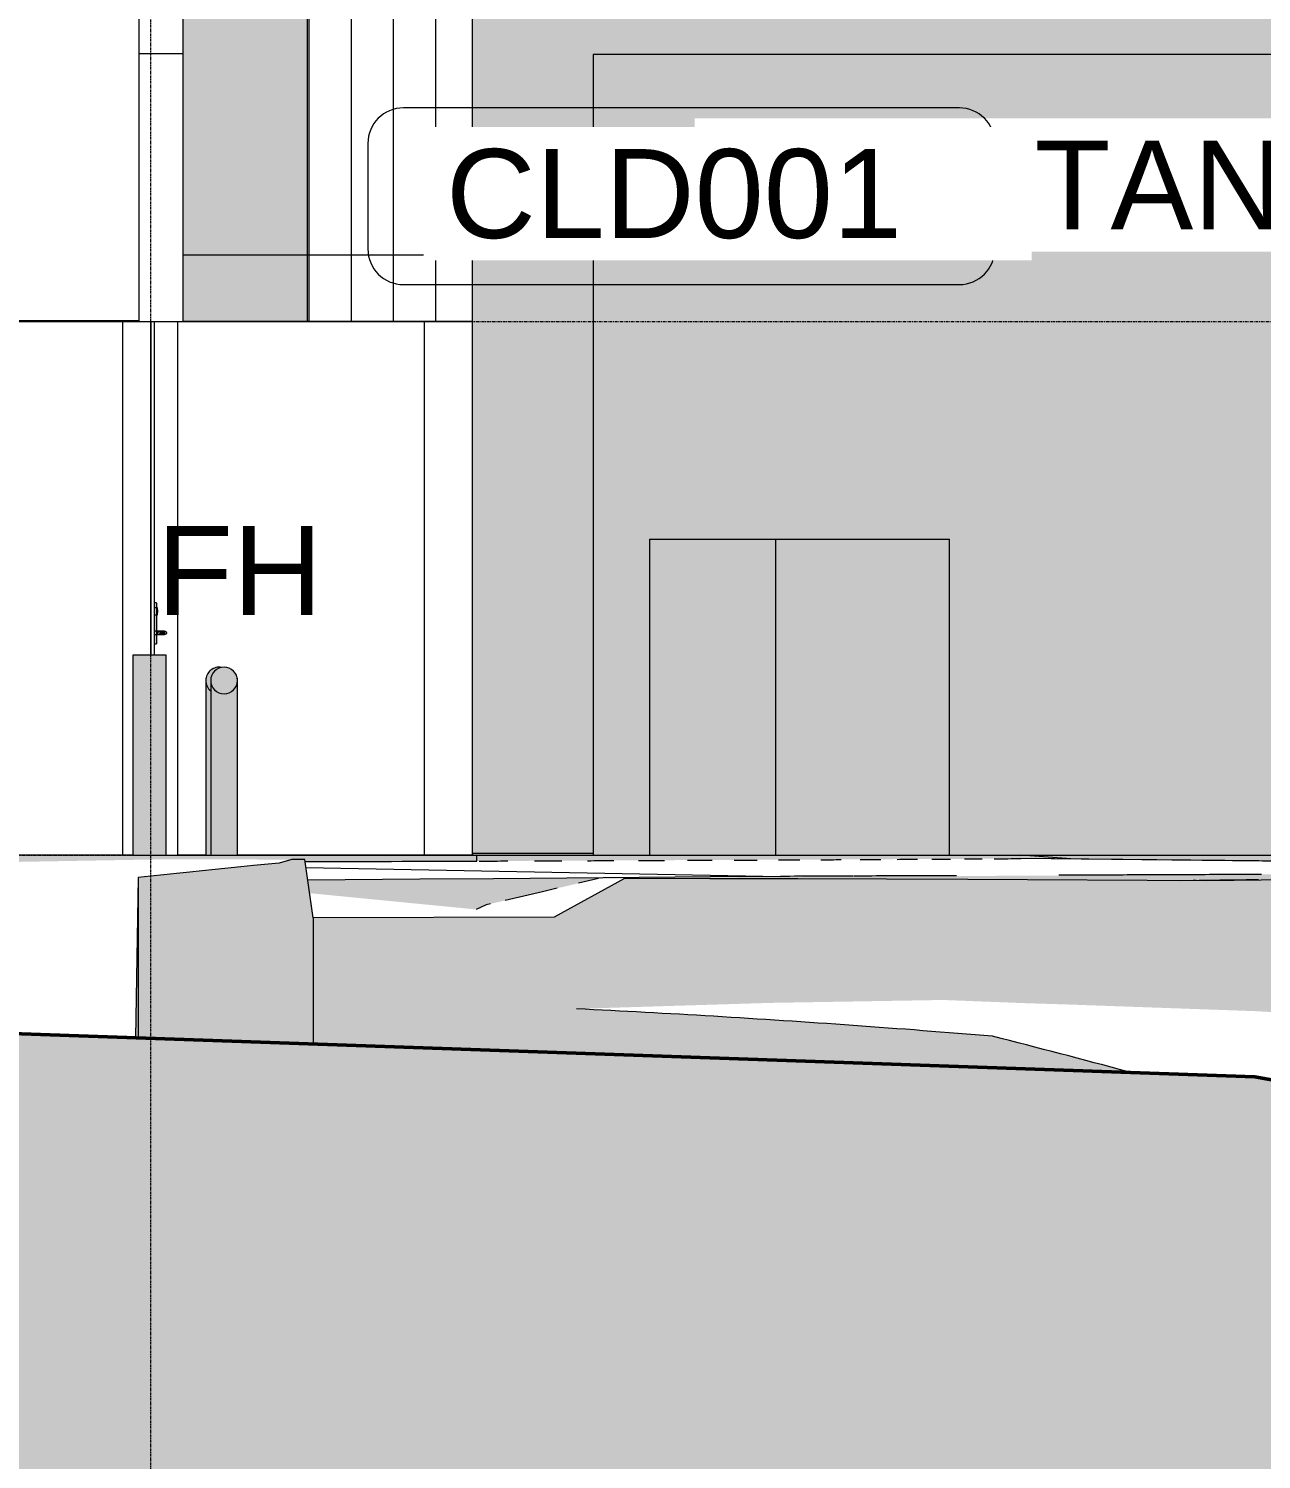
# Model space of a CAD drawing. Header units: millimetres. Extents: x -4612930 to -4329258, y -1064 to 30311.
# Drawn here: x -4538854 to -4533312, y 2483 to 8917 of the extents above; entities that cross this region are included whole.
import ezdxf

# ---------------------------------------------------------------- set-up
doc = ezdxf.new("R2010")
doc.units = ezdxf.units.MM
doc.linetypes.add('AEC_Center', pattern=[24, 12, -4, 4, -4])
doc.linetypes.add('Grid Line', pattern=[21, 12, -3, 3, -3])
for name, color, linetype, lineweight in [('A-ANNO-KEYN', 231, 'Continuous', 5), ('A-DETL', 90, 'Continuous', 18), ('A-DETL-GENF', 92, 'Continuous', 5), ('A-DOOR', 31, 'Continuous', 5), ('A-DOOR-FRAM', 31, 'Continuous', 5), ('A-FLOR', 192, 'Continuous', 5), ('A-FLOR-LEVL', 51, 'Continuous', 5), ('A-GENM', 13, 'Continuous', 5), ('A-GLAZ-CWMG', 51, 'Continuous', 5), ('A-WALL', 113, 'Continuous', 5), ('A-WALL-PATT', 111, 'Continuous', 5), ('C-TOPO', 7, 'Continuous', 5), ('C-TOPO-FNSH', 192, 'Continuous', 20), ('F-FIRE', 13, 'Continuous', 5), ('F-FIRE-IDEN', 13, 'Continuous', 5), ('G-ANNO-TEXT', 231, 'Continuous', 5), ('Q-SPCQ', 91, 'Continuous', 5), ('S-BEAM', 12, 'Continuous', 5), ('S-GRID', 1, 'Continuous', 5)]:
    doc.layers.add(name, color=color, linetype=linetype, lineweight=lineweight)
doc.styles.add('Arial_1', font='arial.ttf', dxfattribs={"height": 400})
pattern_1 = [(90, (-4536559.6, 7600), (-6000, 4e-13), [1200, -1200]), (90, (-4535359.6, 7600), (-6000, 4e-13), [1200, -1200]), (90, (-4534159.6, 7600), (-6000, 4e-13), [1200, -1200]), (90, (-4535359.6, 8800), (-6000, 4e-13), [1200, -1200]), (90, (-4534159.6, 8800), (-6000, 4e-13), [1200, -1200]), (180, (-4535359.6, 8800), (-3e-13, -2400), [1200, -4800]), (180, (-4534159.6, 10000), (-3e-13, -2400), [1200, -4800]), (90, (-4534159.6, 7600), (-6000, 4e-13), [1200, -1200]), (90, (-4532959.6, 7600), (-6000, 4e-13), [1200, -1200]), (90, (-4532359.6, 7600), (-6000, 4e-13), [1200, -1200]), (90, (-4532959.6, 8800), (-6000, 4e-13), [1200, -1200]), (90, (-4532359.6, 8800), (-6000, 4e-13), [1200, -1200]), (180, (-4532959.6, 8800), (-3e-13, -2400), [1200, -4800]), (180, (-4532359.6, 10000), (-3e-13, -2400), [600, -5400]), (90, (-4537159.6, 7600), (-6000, 4e-13), [1200, -1200]), (90, (-4536559.6, 7600), (-6000, 4e-13), [1200, -1200]), (90, (-4537159.6, 8800), (-6000, 4e-13), [1200, -1200]), (90, (-4536559.6, 8800), (-6000, 4e-13), [1200, -1200]), (180, (-4537159.6, 8800), (-3e-13, -2400), [1200, -4800]), (180, (-4536559.6, 10000), (-3e-13, -2400), [600, -5400]), (90, (-4536559.6, 7600), (-6000, 4e-13), [1200, -1200]), (90, (-4538359.6, 7600), (-6000, 4e-13), [1200, -1200])]
pattern_2 = [(90, (-4538431.6, 7600), (-1200, 7e-14), []), (180, (-4538431.6, 7600), (-3e-13, -2400), [])]

# ---------------------------------------------------------------- blocks, each defined once
blk = doc.blocks.new('Generic Models 4 - Generic Models 2-823071-SOUTH WEST')
at = {"layer": 'A-GENM'}
for points in [[(-4536314.4, 5200), (-4536062.1, 5200), (-4536062.1, 6621.8), (-4534713.5, 6621.8), (-4534713.5, 5200), (-4533066, 5200), (-4533066, 8800), (-4536314.4, 8800), (-4536314.4, 5213.6)], [(-4533066, 5200), (-4532025, 5200), (-4532025, 6621.8), (-4530676.3, 6621.8), (-4530676.3, 5200), (-4529817.5, 5200.3), (-4529817.5, 8800), (-4533066, 8800), (-4533066, 5213.6)]]:
    blk.add_hatch(color=256, dxfattribs=at).paths.add_polyline_path(points)
for p, q in [((-4536316, 8800), (-4536316, 5200)), ((-4533066, 8800), (-4536316, 8800)), ((-4529816, 8800), (-4533066, 8800)), ((-4529816, 5200), (-4529816, 8800)), ((-4534392.9, 5200), (-4533066, 5200)), ((-4533066, 5200), (-4532024.6, 5200)), ((-4530675.2, 5200), (-4529816, 5200))]:
    blk.add_line(p, q, dxfattribs=at)
blk = doc.blocks.new('Generic Models 6 - Generic Models 2-971374-SOUTH WEST')
at = {"layer": 'A-GENM'}
for points in [[(-4536062.1, 5200), (-4535494.8, 5200), (-4535494.8, 6621.8), (-4536062.1, 6621.8), (-4536062.1, 5284.9)], [(-4535494.8, 5200), (-4534713.5, 5200), (-4534713.5, 6621.8), (-4535494.8, 6621.8), (-4535494.8, 5427.3)]]:
    blk.add_hatch(color=256, dxfattribs=at).paths.add_polyline_path(points)
for p, q in [((-4536062.1, 6621.8), (-4535494.8, 6621.8)), ((-4536062.1, 6621.8), (-4536062.1, 5200)), ((-4535494.8, 6621.8), (-4534713.5, 6621.8)), ((-4535494.8, 5200), (-4535494.8, 6621.8)), ((-4534713.5, 5200), (-4534713.5, 6621.8))]:
    blk.add_line(p, q, dxfattribs=at)
blk = doc.blocks.new('Generic Models 2 - Generic Models 2-983313-SOUTH WEST')
at = {"layer": 'A-GENM'}
blk.add_hatch(color=256, dxfattribs=at).paths.add_polyline_path([(-4536858.5, 5200), (-4536314.4, 5200), (-4536314.4, 8800), (-4530858.5, 8800), (-4530858.5, 9288.6), (-4536858.5, 9288.6), (-4536858.5, 5427.3)])
for p, q in [((-4536858.5, 9288.6), (-4530858.5, 9288.6)), ((-4536858.5, 5200), (-4536858.5, 9288.6)), ((-4530858.5, 9288.6), (-4530858.5, 8800))]:
    blk.add_line(p, q, dxfattribs=at)
blk = doc.blocks.new('Hydrant_double1 - Hydrant_double-1019313-SOUTH WEST')
at = {"layer": 'F-FIRE'}
for points in [[(-4538035, 5939.9), (-4538033, 6001.3), (-4538027, 6015.8), (-4538017.5, 6028.2), (-4538001.6, 6039.2), (-4537990.6, 6044.9), (-4537997.1, 6045.8), (-4538017.5, 6041.8), (-4538027.1, 6037.8), (-4538039.6, 6028.2), (-4538049.1, 6015.8), (-4538055.8, 5995.8), (-4538057.1, 5985.6), (-4538054.9, 5969.8), (-4538048.6, 5955.2), (-4538038.7, 5942.7)], [(-4538035, 5200), (-4538035, 5939.9), (-4538039.6, 5943.4), (-4538049.1, 5955.8), (-4538055.1, 5970.3), (-4538057.1, 5985.8), (-4538055.1, 5200), (-4538039.6, 5200)]]:
    blk.add_hatch(color=256, dxfattribs=at).paths.add_polyline_path(points)
blk.add_line((-4538057.1, 5995.8), (-4538057.1, 5200), dxfattribs=at)
for start, end in [(79.32999, 180), (180, 230.62904)]:
    blk.add_arc((-4537997.1, 5985.8), 60, start, end, dxfattribs=at)
blk = doc.blocks.new('Hydrant_double2 - Hydrant_double-1019330-SOUTH WEST')
at = {"layer": 'F-FIRE'}
for points in [[(-4537975, 5925.8), (-4537958.3, 5928.3), (-4537944.1, 5934.6), (-4537932, 5944.2), (-4537922.8, 5956.5), (-4537917, 5970.8), (-4537915, 5985.8), (-4537917.1, 6001.3), (-4537923.1, 6015.8), (-4537932.6, 6028.2), (-4537945.2, 6037.8), (-4537967.4, 6044.8), (-4537983.3, 6044.7), (-4537990.6, 6043.7), (-4538005, 6037.8), (-4538017.5, 6028.2), (-4538027, 6015.8), (-4538033.7, 5995.8), (-4538035, 5985.6), (-4538031.3, 5966.1), (-4538026.4, 5955), (-4538011.5, 5938.8), (-4538003.9, 5933.4), (-4537989.2, 5927.7)], [(-4538035, 5200), (-4537975, 5200), (-4537975, 5925.8), (-4537990.6, 5927.8), (-4538011.5, 5938.8), (-4538017.5, 5943.4), (-4538027.1, 5956.1), (-4538033, 5970.3), (-4538035, 5985.8), (-4538035, 5284.9)], [(-4537915, 5200), (-4537917.1, 5970.3), (-4537923.1, 5955.8), (-4537932.6, 5943.4), (-4537945, 5933.8), (-4537959.5, 5927.8), (-4537975, 5925.8), (-4537975, 5200), (-4537917.1, 5200)]]:
    blk.add_hatch(color=256, dxfattribs=at).paths.add_polyline_path(points)
for p, q in [((-4538035, 5995.8), (-4538035, 5200)), ((-4537915, 5200), (-4537915, 5995.8))]:
    blk.add_line(p, q, dxfattribs=at)
for start, end in [(0, 180), (180, 0)]:
    blk.add_arc((-4537975, 5985.8), 60, start, end, dxfattribs=at)
blk = doc.blocks.new('Rectangular Mullion - 50x100mm-V80-SOUTH WEST')
at = {"layer": 'A-GLAZ-CWMG'}
blk.add_line((-4538304.5, 7600), (-4538304.5, 7582), dxfattribs=at)
blk = doc.blocks.new('X_Door-Handle-Lockwood 4800 Series Lever - Standard-V81-SOUTH WEST')
at = {"layer": 'A-DOOR'}
for points in [[(-4538269.1, 6202.1), (-4538266.7, 6204), (-4538269.1, 6204), (-4538269.1, 6203)], [(-4538269.1, 6193.1), (-4538266.3, 6196.4), (-4538269.1, 6196), (-4538269.1, 6194.2)]]:
    blk.add_hatch(color=256, dxfattribs=at).paths.add_polyline_path(points)
at = {"layer": 'A-DOOR', "flags": 128}
for points in [[(-4538278.6, 6208), (-4538277.5, 6208), (-4538276.5, 6208), (-4538275.5, 6208), (-4538274.5, 6208), (-4538273.5, 6208), (-4538272.5, 6208), (-4538271.5, 6208), (-4538270.6, 6208), (-4538269.6, 6208), (-4538268.7, 6208), (-4538267.8, 6208), (-4538267, 6208), (-4538266.2, 6208), (-4538265.4, 6208), (-4538264.6, 6208), (-4538263.9, 6208), (-4538263.2, 6208), (-4538262.5, 6208), (-4538261.8, 6208), (-4538261.2, 6208), (-4538260.7, 6208), (-4538260.2, 6208), (-4538259.7, 6208), (-4538259.2, 6208), (-4538258.8, 6208)], [(-4538278.6, 6192), (-4538277.5, 6192), (-4538276.5, 6192), (-4538275.5, 6192), (-4538274.5, 6192), (-4538273.5, 6192), (-4538272.5, 6192), (-4538271.5, 6192), (-4538270.6, 6192), (-4538269.6, 6192), (-4538268.7, 6192), (-4538267.8, 6192), (-4538267, 6192), (-4538266.2, 6192), (-4538265.4, 6192), (-4538264.6, 6192), (-4538263.9, 6192), (-4538263.2, 6192), (-4538262.5, 6192), (-4538261.8, 6192), (-4538261.2, 6192), (-4538260.7, 6192), (-4538260.2, 6192), (-4538259.7, 6192), (-4538259.2, 6192), (-4538258.8, 6192)], [(-4538259.1, 6208), (-4538259.5, 6208), (-4538260, 6208), (-4538260.5, 6208), (-4538261.1, 6208), (-4538261.7, 6208), (-4538262.3, 6208), (-4538263, 6208), (-4538263.7, 6208), (-4538264.4, 6208), (-4538265.2, 6208), (-4538265.9, 6208), (-4538266.8, 6208), (-4538267.6, 6208), (-4538268.5, 6208), (-4538269.4, 6208), (-4538270.3, 6208), (-4538271.2, 6208), (-4538272.2, 6208), (-4538273.2, 6208), (-4538274.2, 6208), (-4538275.2, 6208), (-4538276.2, 6208), (-4538277.3, 6208), (-4538278.3, 6208)], [(-4538259.1, 6192), (-4538259.5, 6192), (-4538260, 6192), (-4538260.5, 6192), (-4538261.1, 6192), (-4538261.7, 6192), (-4538262.3, 6192), (-4538263, 6192), (-4538263.7, 6192), (-4538264.4, 6192), (-4538265.2, 6192), (-4538265.9, 6192), (-4538266.8, 6192), (-4538267.6, 6192), (-4538268.5, 6192), (-4538269.4, 6192), (-4538270.3, 6192), (-4538271.2, 6192), (-4538272.2, 6192), (-4538273.2, 6192), (-4538274.2, 6192), (-4538275.2, 6192), (-4538276.2, 6192), (-4538277.3, 6192), (-4538278.3, 6192)]]:
    blk.add_lwpolyline(points, dxfattribs=at)
blk = doc.blocks.new('X_Door-Handle-Lockwood 4800 Series Lever - Standard-V82-SOUTH WEST')
at = {"layer": 'A-DOOR'}
blk.add_hatch(color=256, dxfattribs=at).paths.add_polyline_path([(-4538259.6, 6192), (-4538263.4, 6192.5), (-4538260.2, 6192.1)])
at = {"layer": 'A-DOOR', "flags": 128}
for points in [[(-4538278.6, 6208), (-4538277.5, 6208), (-4538276.5, 6208), (-4538275.5, 6208), (-4538274.5, 6208), (-4538273.5, 6208)], [(-4538278.6, 6192), (-4538277.5, 6192), (-4538276.5, 6192), (-4538275.5, 6192), (-4538274.5, 6192), (-4538273.5, 6192)], [(-4538274.2, 6208), (-4538275.2, 6208), (-4538276.2, 6208), (-4538277.3, 6208), (-4538278.3, 6208)], [(-4538274.2, 6192), (-4538275.2, 6192), (-4538276.2, 6192), (-4538277.3, 6192), (-4538278.3, 6192)], [(-4538269.6, 6208), (-4538268.7, 6208), (-4538267.8, 6208), (-4538267, 6208), (-4538266.2, 6208), (-4538265.4, 6208), (-4538264.6, 6208), (-4538263.9, 6208), (-4538263.2, 6208), (-4538262.5, 6208), (-4538261.8, 6208), (-4538261.2, 6208), (-4538260.7, 6208), (-4538260.2, 6208), (-4538259.7, 6208), (-4538259.2, 6208), (-4538258.8, 6208)], [(-4538269.6, 6192), (-4538268.7, 6192), (-4538267.8, 6192), (-4538267, 6192), (-4538266.2, 6192), (-4538265.4, 6192), (-4538264.6, 6192), (-4538263.9, 6192), (-4538263.2, 6192), (-4538262.5, 6192), (-4538261.8, 6192), (-4538261.2, 6192), (-4538260.7, 6192), (-4538260.2, 6192), (-4538259.7, 6192), (-4538259.2, 6192), (-4538258.8, 6192)], [(-4538259.1, 6208), (-4538259.5, 6208), (-4538260, 6208), (-4538260.5, 6208), (-4538261.1, 6208), (-4538261.7, 6208), (-4538262.3, 6208), (-4538263, 6208), (-4538263.7, 6208), (-4538264.4, 6208), (-4538265.2, 6208), (-4538265.9, 6208), (-4538266.8, 6208), (-4538267.6, 6208), (-4538268.5, 6208), (-4538269.4, 6208)], [(-4538259.1, 6192), (-4538259.5, 6192), (-4538260, 6192), (-4538260.5, 6192), (-4538261.1, 6192), (-4538261.7, 6192), (-4538262.3, 6192), (-4538263, 6192), (-4538263.7, 6192), (-4538264.4, 6192), (-4538265.2, 6192), (-4538265.9, 6192), (-4538266.8, 6192), (-4538267.6, 6192), (-4538268.5, 6192), (-4538269.4, 6192)]]:
    blk.add_lwpolyline(points, dxfattribs=at)
blk = doc.blocks.new('X_Door-Frame-Metal - Standard-2852210-SOUTH WEST')
at = {"layer": 'A-DOOR-FRAM'}
for p, q in [((-4538303.6142, 6100), (-4538303.6142, 7600)), ((-4538289.6142, 7600), (-4538289.6142, 6100))]:
    blk.add_line(p, q, dxfattribs=at)
blk = doc.blocks.new('X_Door-Handle-Lockwood 4800 Series Lever - Standard-V83-SOUTH WEST')
at = {"layer": 'A-DOOR'}
for points in [[(-4538278.1, 6151), (-4538278.1, 6334), (-4538289.6, 6334), (-4538289.6, 6151)], [(-4538278.1, 6303), (-4538274.6, 6303), (-4538274.6, 6311.7), (-4538278.1, 6310.1), (-4538278.1, 6303.6)], [(-4538274.6, 6291), (-4538274.6, 6303), (-4538278.1, 6303), (-4538278.1, 6291)], [(-4538274.6, 6282.3), (-4538274.6, 6291), (-4538278.1, 6289), (-4538278.1, 6282.3)], [(-4538269.1, 6200), (-4538269.2, 6206.9), (-4538278.1, 6204.9), (-4538277.2, 6200), (-4538269.3, 6200)], [(-4538269.1, 6193.1), (-4538270.5, 6200), (-4538278.1, 6197.9), (-4538275.9, 6193.1), (-4538272.5, 6193.1)], [(-4538262.8, 6200), (-4538238.8, 6200), (-4538241.9, 6206), (-4538265.6, 6207.3), (-4538269.1, 6206.9), (-4538263.4, 6200)], [(-4538263.7, 6200.4), (-4538266.3, 6203.6), (-4538269.1, 6202.1)], [(-4538266.3, 6196.4), (-4538263.7, 6199.6), (-4538269.1, 6197.9)], [(-4538258.7, 6192.1), (-4538239.6, 6194.3), (-4538238.8, 6200), (-4538263.7, 6199.6), (-4538266.5, 6192.8), (-4538259.6, 6192.2)]]:
    blk.add_hatch(color=256, dxfattribs=at).paths.add_polyline_path(points)
for p, q in [((-4538278.1, 6335), (-4538289.6, 6335)), ((-4538274.6, 6313), (-4538289.6, 6313)), ((-4538278.1, 6334), (-4538278.1, 6335)), ((-4538278.1, 6334), (-4538278.1, 6335)), ((-4538278.1, 6334), (-4538278.1, 6151)), ((-4538274.6, 6303), (-4538274.6, 6313)), ((-4538289.6, 6281), (-4538274.6, 6281)), ((-4538274.6, 6303), (-4538274.6, 6291)), ((-4538274.6, 6281), (-4538274.6, 6291)), ((-4538269.1, 6208), (-4538289.6, 6208)), ((-4538289.6, 6192), (-4538269.1, 6192)), ((-4538269.1, 6208), (-4538277.1, 6208)), ((-4538277.1, 6208), (-4538277.1, 6200)), ((-4538277.1, 6200), (-4538277.1, 6192)), ((-4538277.1, 6192), (-4538269.1, 6192)), ((-4538289.6, 6150), (-4538278.1, 6150)), ((-4538278.1, 6150), (-4538278.1, 6151)), ((-4538278.1, 6150), (-4538278.1, 6151))]:
    blk.add_line(p, q, dxfattribs=at)
at = {"layer": 'A-DOOR', "flags": 128}
for points in [[(-4538269.1, 6208), (-4538268, 6208), (-4538267, 6208), (-4538265.9, 6208), (-4538264.8, 6208), (-4538263.8, 6208), (-4538262.7, 6208), (-4538261.7, 6208), (-4538260.6, 6208), (-4538259.6, 6208), (-4538258.6, 6208), (-4538257.6, 6208), (-4538256.6, 6208), (-4538255.7, 6208), (-4538254.8, 6208), (-4538253.9, 6208), (-4538253, 6208), (-4538252.1, 6208), (-4538251.3, 6208), (-4538250.5, 6208), (-4538249.7, 6208), (-4538249, 6208), (-4538248.3, 6208), (-4538247.6, 6208), (-4538247, 6208), (-4538246.4, 6208), (-4538245.8, 6208), (-4538245.3, 6208), (-4538244.8, 6208), (-4538244.4, 6208), (-4538243.9, 6208), (-4538243.6, 6208), (-4538243.2, 6208), (-4538243, 6208), (-4538242.7, 6208), (-4538242.5, 6208), (-4538242.3, 6208), (-4538242.2, 6208), (-4538242.1, 6208), (-4538242.1, 6208)], [(-4538242.1, 6208), (-4538242.1, 6208), (-4538242.2, 6208), (-4538242.3, 6208), (-4538242.5, 6208), (-4538242.7, 6208), (-4538242.9, 6208), (-4538243.2, 6208), (-4538243.5, 6208), (-4538243.8, 6208), (-4538244.2, 6208), (-4538244.7, 6208), (-4538245.2, 6208), (-4538245.7, 6208), (-4538246.2, 6208), (-4538246.8, 6208), (-4538247.5, 6208), (-4538248.1, 6208), (-4538248.8, 6208), (-4538249.5, 6208), (-4538250.3, 6208), (-4538251.1, 6208), (-4538251.9, 6208), (-4538252.8, 6208), (-4538253.6, 6208), (-4538254.5, 6208), (-4538255.4, 6208), (-4538256.4, 6208), (-4538257.4, 6208), (-4538258.3, 6208), (-4538259.3, 6208), (-4538260.3, 6208), (-4538261.4, 6208), (-4538262.4, 6208), (-4538263.5, 6208), (-4538264.5, 6208), (-4538265.6, 6208), (-4538266.7, 6208), (-4538267.7, 6208), (-4538268.8, 6208), (-4538269.1, 6208)], [(-4538242.1, 6192), (-4538242.1, 6192), (-4538242.2, 6192), (-4538242.3, 6192), (-4538242.5, 6192), (-4538242.7, 6192), (-4538242.9, 6192), (-4538243.2, 6192), (-4538243.5, 6192), (-4538243.8, 6192), (-4538244.2, 6192), (-4538244.7, 6192), (-4538245.2, 6192), (-4538245.7, 6192), (-4538246.2, 6192), (-4538246.8, 6192), (-4538247.5, 6192), (-4538248.1, 6192), (-4538248.8, 6192), (-4538249.5, 6192), (-4538250.3, 6192), (-4538251.1, 6192), (-4538251.9, 6192), (-4538252.8, 6192), (-4538253.6, 6192), (-4538254.5, 6192), (-4538255.4, 6192), (-4538256.4, 6192), (-4538257.4, 6192), (-4538258.3, 6192), (-4538259.3, 6192), (-4538260.3, 6192), (-4538261.4, 6192), (-4538262.4, 6192), (-4538263.5, 6192), (-4538264.5, 6192), (-4538265.6, 6192), (-4538266.7, 6192), (-4538267.7, 6192), (-4538268.8, 6192), (-4538269.1, 6192)], [(-4538269.1, 6192), (-4538268, 6192), (-4538267, 6192), (-4538265.9, 6192), (-4538264.8, 6192), (-4538263.8, 6192), (-4538262.7, 6192), (-4538261.7, 6192), (-4538260.6, 6192), (-4538259.6, 6192), (-4538258.6, 6192), (-4538257.6, 6192), (-4538256.6, 6192), (-4538255.7, 6192), (-4538254.8, 6192), (-4538253.9, 6192), (-4538253, 6192), (-4538252.1, 6192), (-4538251.3, 6192), (-4538250.5, 6192), (-4538249.7, 6192), (-4538249, 6192), (-4538248.3, 6192), (-4538247.6, 6192), (-4538247, 6192), (-4538246.4, 6192), (-4538245.8, 6192), (-4538245.3, 6192), (-4538244.8, 6192), (-4538244.4, 6192), (-4538243.9, 6192), (-4538243.6, 6192), (-4538243.2, 6192), (-4538243, 6192), (-4538242.7, 6192), (-4538242.5, 6192), (-4538242.3, 6192), (-4538242.2, 6192), (-4538242.1, 6192), (-4538242.1, 6192)], [(-4538242.1, 6208), (-4538241.8, 6208), (-4538241.5, 6208), (-4538241.2, 6207.9), (-4538240.8, 6207.9), (-4538240.5, 6207.8), (-4538240.2, 6207.8), (-4538239.9, 6207.7), (-4538239.6, 6207.6), (-4538239.3, 6207.5), (-4538239, 6207.4), (-4538238.7, 6207.2), (-4538238.4, 6207.1), (-4538238.1, 6206.9), (-4538237.9, 6206.8), (-4538237.6, 6206.6), (-4538237.3, 6206.4), (-4538237.1, 6206.2), (-4538236.8, 6206), (-4538236.6, 6205.8), (-4538236.4, 6205.6), (-4538236.2, 6205.3), (-4538235.9, 6205.1), (-4538235.7, 6204.8), (-4538235.6, 6204.6), (-4538235.4, 6204.3), (-4538235.2, 6204), (-4538235.1, 6203.8), (-4538234.9, 6203.5), (-4538234.8, 6203.2), (-4538234.7, 6202.9), (-4538234.5, 6202.6), (-4538234.5, 6202.3), (-4538234.4, 6202), (-4538234.3, 6201.7), (-4538234.2, 6201.4), (-4538234.2, 6201), (-4538234.1, 6200.7), (-4538234.1, 6200.4), (-4538234.1, 6200.1), (-4538234.1, 6200)], [(-4538234.1, 6200), (-4538234.1, 6199.7), (-4538234.1, 6199.4), (-4538234.2, 6199), (-4538234.2, 6198.7), (-4538234.3, 6198.4), (-4538234.3, 6198.1), (-4538234.4, 6197.8), (-4538234.5, 6197.5), (-4538234.6, 6197.2), (-4538234.7, 6196.9), (-4538234.9, 6196.6), (-4538235, 6196.3), (-4538235.2, 6196), (-4538235.3, 6195.8), (-4538235.5, 6195.5), (-4538235.7, 6195.2), (-4538235.9, 6195), (-4538236.1, 6194.7), (-4538236.3, 6194.5), (-4538236.5, 6194.3), (-4538236.8, 6194), (-4538237, 6193.8), (-4538237.3, 6193.6), (-4538237.5, 6193.4), (-4538237.8, 6193.3), (-4538238.1, 6193.1), (-4538238.3, 6192.9), (-4538238.6, 6192.8), (-4538238.9, 6192.7), (-4538239.2, 6192.5), (-4538239.5, 6192.4), (-4538239.8, 6192.3), (-4538240.1, 6192.3), (-4538240.4, 6192.2), (-4538240.8, 6192.1), (-4538241.1, 6192.1), (-4538241.4, 6192), (-4538241.7, 6192), (-4538242, 6192), (-4538242.1, 6192)]]:
    blk.add_lwpolyline(points, dxfattribs=at)
blk = doc.blocks.new('X_Door-Handle-Lockwood 4800 Series Lever - Standard-V84-SOUTH WEST')
at = {"layer": 'A-DOOR'}
for points in [[(-4538244.8, 6192), (-4538248.9, 6193.2), (-4538245.4, 6192.1)], [(-4538241.9, 6206), (-4538244.8, 6207.1), (-4538241.9, 6206)], [(-4538242.9, 6192.1), (-4538243.7, 6193.7), (-4538243.7, 6192.4)]]:
    blk.add_hatch(color=256, dxfattribs=at).paths.add_polyline_path(points)
for p, q in [((-4538278.1, 6335), (-4538289.6, 6335)), ((-4538278.1, 6334), (-4538278.1, 6335)), ((-4538278.1, 6334), (-4538278.1, 6335)), ((-4538274.6, 6313), (-4538278.1, 6313)), ((-4538274.6, 6311.7), (-4538274.6, 6313)), ((-4538278.1, 6281), (-4538274.6, 6281)), ((-4538274.6, 6281), (-4538274.6, 6282.3)), ((-4538269.1, 6208), (-4538278.1, 6208)), ((-4538278.1, 6192), (-4538269.1, 6192)), ((-4538269.1, 6208), (-4538277.1, 6208)), ((-4538277.1, 6208), (-4538277.1, 6206.9)), ((-4538277.1, 6193.1), (-4538277.1, 6192)), ((-4538277.1, 6192), (-4538269.1, 6192)), ((-4538289.6, 6150), (-4538278.1, 6150)), ((-4538278.1, 6150), (-4538278.1, 6151)), ((-4538278.1, 6150), (-4538278.1, 6151))]:
    blk.add_line(p, q, dxfattribs=at)
at = {"layer": 'A-DOOR', "flags": 128}
for points in [[(-4538259.3, 6208), (-4538260.3, 6208), (-4538261.4, 6208), (-4538262.4, 6208), (-4538263.5, 6208), (-4538264.5, 6208), (-4538265.6, 6208), (-4538266.7, 6208), (-4538267.7, 6208), (-4538268.8, 6208), (-4538269.1, 6208)], [(-4538269.1, 6208), (-4538268, 6208), (-4538267, 6208), (-4538265.9, 6208), (-4538264.8, 6208), (-4538263.8, 6208), (-4538262.7, 6208), (-4538261.7, 6208), (-4538260.6, 6208), (-4538259.6, 6208), (-4538258.6, 6208)], [(-4538269.1, 6192), (-4538268, 6192), (-4538267, 6192), (-4538265.9, 6192), (-4538264.8, 6192), (-4538263.8, 6192), (-4538262.7, 6192), (-4538261.7, 6192), (-4538260.6, 6192), (-4538259.6, 6192), (-4538258.6, 6192)], [(-4538259.3, 6192), (-4538260.3, 6192), (-4538261.4, 6192), (-4538262.4, 6192), (-4538263.5, 6192), (-4538264.5, 6192), (-4538265.6, 6192), (-4538266.7, 6192), (-4538267.7, 6192), (-4538268.8, 6192), (-4538269.1, 6192)], [(-4538254.8, 6208), (-4538253.9, 6208), (-4538253, 6208), (-4538252.1, 6208), (-4538251.3, 6208), (-4538250.5, 6208), (-4538249.7, 6208), (-4538249, 6208), (-4538248.3, 6208), (-4538247.6, 6208), (-4538247, 6208), (-4538246.4, 6208), (-4538245.8, 6208), (-4538245.3, 6208), (-4538244.8, 6208), (-4538244.4, 6208), (-4538243.9, 6208), (-4538243.6, 6208), (-4538243.2, 6208), (-4538243, 6208), (-4538242.7, 6208), (-4538242.5, 6208), (-4538242.3, 6208), (-4538242.2, 6208), (-4538242.1, 6208), (-4538242.1, 6208)], [(-4538254.8, 6192), (-4538253.9, 6192), (-4538253, 6192), (-4538252.1, 6192), (-4538251.3, 6192), (-4538250.5, 6192), (-4538249.7, 6192), (-4538249, 6192), (-4538248.3, 6192), (-4538247.6, 6192), (-4538247, 6192), (-4538246.4, 6192), (-4538245.8, 6192), (-4538245.3, 6192), (-4538244.8, 6192), (-4538244.4, 6192), (-4538243.9, 6192), (-4538243.6, 6192), (-4538243.2, 6192), (-4538243, 6192), (-4538242.7, 6192), (-4538242.5, 6192), (-4538242.3, 6192), (-4538242.2, 6192), (-4538242.1, 6192), (-4538242.1, 6192)], [(-4538242.1, 6208), (-4538242.1, 6208), (-4538242.2, 6208), (-4538242.3, 6208), (-4538242.5, 6208), (-4538242.7, 6208), (-4538242.9, 6208), (-4538243.2, 6208), (-4538243.5, 6208), (-4538243.8, 6208), (-4538244.2, 6208), (-4538244.7, 6208), (-4538245.2, 6208), (-4538245.7, 6208), (-4538246.2, 6208), (-4538246.8, 6208), (-4538247.5, 6208), (-4538248.1, 6208), (-4538248.8, 6208), (-4538249.5, 6208), (-4538250.3, 6208), (-4538251.1, 6208), (-4538251.9, 6208), (-4538252.8, 6208), (-4538253.6, 6208), (-4538254.5, 6208)], [(-4538242.1, 6192), (-4538242.1, 6192), (-4538242.2, 6192), (-4538242.3, 6192), (-4538242.5, 6192), (-4538242.7, 6192), (-4538242.9, 6192), (-4538243.2, 6192), (-4538243.5, 6192), (-4538243.8, 6192), (-4538244.2, 6192), (-4538244.7, 6192), (-4538245.2, 6192), (-4538245.7, 6192), (-4538246.2, 6192), (-4538246.8, 6192), (-4538247.5, 6192), (-4538248.1, 6192), (-4538248.8, 6192), (-4538249.5, 6192), (-4538250.3, 6192), (-4538251.1, 6192), (-4538251.9, 6192), (-4538252.8, 6192), (-4538253.6, 6192), (-4538254.5, 6192)], [(-4538242.1, 6208), (-4538241.8, 6208), (-4538241.5, 6208), (-4538241.2, 6207.9), (-4538240.8, 6207.9), (-4538240.5, 6207.8), (-4538240.2, 6207.8), (-4538239.9, 6207.7), (-4538239.6, 6207.6), (-4538239.3, 6207.5), (-4538239, 6207.4), (-4538238.7, 6207.2), (-4538238.4, 6207.1), (-4538238.1, 6206.9), (-4538237.9, 6206.8), (-4538237.6, 6206.6), (-4538237.3, 6206.4), (-4538237.1, 6206.2), (-4538236.8, 6206), (-4538236.6, 6205.8), (-4538236.4, 6205.6), (-4538236.2, 6205.3), (-4538235.9, 6205.1), (-4538235.7, 6204.8), (-4538235.6, 6204.6), (-4538235.4, 6204.3), (-4538235.2, 6204), (-4538235.1, 6203.8), (-4538234.9, 6203.5), (-4538234.8, 6203.2), (-4538234.7, 6202.9), (-4538234.5, 6202.6), (-4538234.5, 6202.3), (-4538234.4, 6202), (-4538234.3, 6201.7), (-4538234.2, 6201.4), (-4538234.2, 6201), (-4538234.1, 6200.7), (-4538234.1, 6200.4), (-4538234.1, 6200.1), (-4538234.1, 6200)], [(-4538234.1, 6200), (-4538234.1, 6199.7), (-4538234.1, 6199.4), (-4538234.2, 6199), (-4538234.2, 6198.7), (-4538234.3, 6198.4), (-4538234.3, 6198.1), (-4538234.4, 6197.8), (-4538234.5, 6197.5), (-4538234.6, 6197.2), (-4538234.7, 6196.9), (-4538234.9, 6196.6), (-4538235, 6196.3), (-4538235.2, 6196), (-4538235.3, 6195.8), (-4538235.5, 6195.5), (-4538235.7, 6195.2), (-4538235.9, 6195), (-4538236.1, 6194.7), (-4538236.3, 6194.5), (-4538236.5, 6194.3), (-4538236.8, 6194), (-4538237, 6193.8), (-4538237.3, 6193.6), (-4538237.5, 6193.4), (-4538237.8, 6193.3), (-4538238.1, 6193.1), (-4538238.3, 6192.9), (-4538238.6, 6192.8), (-4538238.9, 6192.7), (-4538239.2, 6192.5), (-4538239.5, 6192.4), (-4538239.8, 6192.3), (-4538240.1, 6192.3), (-4538240.4, 6192.2), (-4538240.8, 6192.1), (-4538241.1, 6192.1), (-4538241.4, 6192), (-4538241.7, 6192), (-4538242, 6192), (-4538242.1, 6192)]]:
    blk.add_lwpolyline(points, dxfattribs=at)
blk = doc.blocks.new('Bollard_Typical - 150mm Diameter - BOL001 _fixed_-V176-SOUTH WEST')
at = {"layer": 'Q-SPCQ'}
for points in [[(-4577589.3, 5200), (-4577520.4, 5200), (-4577520.4, 6100), (-4577589.3, 6100), (-4577589.3, 5205.5)], [(-4577491.4, 5200), (-4577439.7, 5200), (-4577439.7, 6100), (-4577520.4, 6100), (-4577520.4, 5200), (-4577505.9, 5200)]]:
    blk.add_hatch(color=256, dxfattribs=at).paths.add_polyline_path(points)
at = {"layer": 'Q-SPCQ', "lineweight": 18}
for p, q in [((-4577589.5, 6100), (-4577589.5, 5200)), ((-4577520.4, 6100), (-4577589.5, 6100)), ((-4577439.5, 6100), (-4577520.4, 6100)), ((-4577439.5, 5200), (-4577439.5, 6100)), ((-4577589.5, 5200), (-4577520.4, 5200)), ((-4577520.4, 5200), (-4577439.5, 5200))]:
    blk.add_line(p, q, dxfattribs=at)
blk = doc.blocks.new('Structural Framing 57 - Structural Framing 26-2894499-SOUTH WEST')
at = {"layer": 'S-BEAM'}
blk.add_hatch(color=256, dxfattribs=at).paths.add_polyline_path([(-4538135.1, 7600.3), (-4537601.2, 7600.3), (-4537601.2, 7900.3), (-4538160.6, 7900.3), (-4538160.6, 7600.3)])
for p, q in [((-4538160.6, 7900.3), (-4536858.5, 7900.3)), ((-4536858.5, 7600.3), (-4538160.6, 7600.3))]:
    blk.add_line(p, q, dxfattribs=at)
blk = doc.blocks.new('T-Keynote-ANZRS - Keynote Value _2mm Opaque_ box-1903833-SOUTH WEST')
at = {"layer": 'A-ANNO-KEYN'}
for p, q in [((-4554594.3, 6284.9), (-4557093.1, 6284.9)), ((-4557253.1, 6124.9), (-4557253.1, 5650.5)), ((-4554434.3, 5650.5), (-4554434.3, 6124.9)), ((-4557093.1, 5490.5), (-4554594.3, 5490.5))]:
    blk.add_line(p, q, dxfattribs=at)
for centre, start, end in [((-4557093.1, 6124.9), 90, 180), ((-4554594.3, 6124.9), 360, 90), ((-4557093.1, 5650.5), 180, 270), ((-4554594.3, 5650.5), 270, 360)]:
    blk.add_arc(centre, 160, start, end, dxfattribs=at)

msp = doc.modelspace()

# ---------------------------------------------------------------- hatches: boundary and pattern name
at = {"layer": 'A-DETL-GENF'}
msp.add_hatch(color=7, dxfattribs=at).paths.add_polyline_path([(-4600274.1, -839.6), (-4482440.1, -839.6), (-4482440.1, 4650.3), (-4488993.4, 4768), (-4490265, 4769.2), (-4497595.9, 4824.6), (-4506419.4, 4823), (-4518714.6, 4700), (-4521396.9, 4200), (-4526485.6, 3577.1), (-4531971.9, 3961.8), (-4533347.6, 4203.4), (-4539483.8, 4416.1), (-4544068.6, 4414.2), (-4552864.4, 4291), (-4563007.3, 4090.4), (-4574805.1, 3861.1), (-4583400.9, 3628.3), (-4589835.3, 3375.3), (-4595687, 2554.2), (-4600274.1, 2554.2), (-4600274.1, 1439.3)])
at = {"layer": 'A-FLOR'}
for points in [[(-4550065.5, 5154.2), (-4547110.7, 5155), (-4542968.1, 5157.1), (-4539031.5, 5167.9), (-4538252.7, 5181.6), (-4537611.7, 5180.5), (-4537610.4, 5171.3), (-4536838.3, 5173.8), (-4536838.3, 5200), (-4550065.5, 5200), (-4550065.5, 5155)], [(-4536838.3, 5173.8), (-4534392.6, 5185), (-4534392.6, 5200), (-4536838.3, 5200)], [(-4534147.1, 5182.6), (-4534392.6, 5200), (-4534392.6, 5185), (-4534220, 5183.3)], [(-4532025, 5161.5), (-4532025, 5200), (-4534366.5, 5198.1), (-4534133.7, 5182.4), (-4532025.3, 5161.5)]]:
    msp.add_hatch(color=256, dxfattribs=at).paths.add_polyline_path(points)
h = msp.add_hatch(color=256, dxfattribs=at)
h.paths.add_polyline_path([(-4538361.2, 4601.5), (-4538361.1, 4601.6), (-4538361.2, 4601.6)])
h.paths.add_polyline_path([(-4536841.6, 4956.2), (-4536797.2, 4976.7), (-4536291.5, 5095.1), (-4535900.4, 5094.9), (-4533992.5, 5087.6), (-4533557.1, 5087.1), (-4532023.1, 5103.1), (-4531997.9, 5101.8), (-4531983.3, 5100.4), (-4531854.7, 5100), (-4531733.1, 5092.4), (-4530850.3, 5100), (-4530839.9, 5109.8), (-4530795.2, 5100), (-4530659.9, 5100), (-4530650, 5114.4), (-4530631.2, 5118.4), (-4530443.2, 5118.4), (-4530442, 5117.4), (-4530417.5, 5116.7), (-4530402.1, 5114), (-4530379.6, 5121.6), (-4530080.1, 5124.3), (-4530047.2, 5121.8), (-4530044, 5126.2), (-4529926, 5124.3), (-4529918.9, 5124.3), (-4529917.8, 5128.2), (-4529781.8, 5130.1), (-4529781.8, 5135), (-4530890.6, 5126.2), (-4533071.9, 5114.8), (-4536294, 5098.2), (-4537598.3, 5087.8), (-4537589.9, 5029.4), (-4536856.7, 4957.7)])
at = {"layer": 'A-WALL'}
msp.add_hatch(color=256, dxfattribs=at).paths.add_polyline_path([(-4538160.6, 7900.3), (-4537601.2, 7900.3), (-4537601.2, 9297.1), (-4538160.6, 9326.4), (-4538160.6, 7991)])
at = {"layer": 'A-WALL-PATT'}
h = msp.add_hatch(dxfattribs=at)
h.set_pattern_fill('FP_2', color=256, style=0, pattern_type=2)
h.set_pattern_definition(pattern_1)
h.paths.add_polyline_path([(-4575658.6, 7600), (-4538558.6, 7600), (-4538558.6, 15543), (-4558304.6, 17270.6), (-4575658.6, 15752.3), (-4575658.6, 7706.2)])
h = msp.add_hatch(dxfattribs=at)
h.set_pattern_fill('FP_2', color=256, style=0, pattern_type=2)
h.set_pattern_definition(pattern_1)
h.paths.add_polyline_path([(-4538558.6, 7600), (-4538160.6, 7600), (-4538160.6, 7706.2), (-4538160.6, 12501.6), (-4538386.8, 12501.2), (-4538558.6, 12501.2), (-4538558.6, 7706.2)])
h = msp.add_hatch(dxfattribs=at)
h.set_pattern_fill('FP_154', color=256, style=0, pattern_type=2)
h.set_pattern_definition([(90, (-4533412.67, 7600), (-190, 1e-14), [])])
h.paths.add_polyline_path([(-4537214.5, 7600), (-4536858.5, 7600), (-4536858.5, 9288.6), (-4533352.8, 9288.6), (-4533352.8, 10786.4), (-4533400.8, 10788.9), (-4533399.2, 10818.8), (-4533352.8, 10816.4), (-4533352.8, 10840.3), (-4537601.2, 11062.8), (-4537601.2, 7600)])
h = msp.add_hatch(dxfattribs=at)
h.set_pattern_fill('FP_7', color=256, style=0, pattern_type=2)
h.set_pattern_definition(pattern_2)
h.paths.add_polyline_path([(-4541930.6, 5200), (-4541922.3, 5200), (-4541920.6, 6100), (-4541772.8, 6100), (-4541772.8, 5200), (-4540890.6, 5200), (-4540890.6, 7600), (-4541930.6, 7600), (-4541930.6, 5222.5)])
h.paths.add_polyline_path([(-4538558.6, 5200), (-4538558.6, 7600), (-4539004.6, 7598.1), (-4539004.6, 5200), (-4538595.4, 5200)])
h = msp.add_hatch(dxfattribs=at)
h.set_pattern_fill('FP_7', color=256, style=0, pattern_type=2)
h.set_pattern_definition(pattern_2)
h.paths.add_polyline_path([(-4538558.6, 5200), (-4538385.3, 5200), (-4538383.6, 6100), (-4538304.6, 6100), (-4538304.6, 7600), (-4538558.6, 7600), (-4538558.6, 5284.9)])
h = msp.add_hatch(dxfattribs=at)
h.set_pattern_fill('FP_1', color=256, style=0, pattern_type=2)
h.set_pattern_definition([(90, (-4533474.9, 5200), (-1200, 7e-14), []), (180, (-4533475, 5200), (-3e-13, -2400), [])])
h.paths.add_polyline_path([(-4538184.3, 5200), (-4538057.1, 5200), (-4538055.1, 6001.3), (-4538049.1, 6015.8), (-4538039.6, 6028.2), (-4538027, 6037.8), (-4538012.7, 6043.7), (-4537988.9, 6044.7), (-4537977.2, 6045.5), (-4537967.4, 6044.8), (-4537954.7, 6041.8), (-4537945, 6037.8), (-4537929.9, 6024.6), (-4537923.1, 6015.8), (-4537915, 5995.8), (-4537915, 5200), (-4536858.5, 5200), (-4536858.5, 7600), (-4538184.3, 7600), (-4538184.3, 5284.9)])
at = {"layer": 'C-TOPO'}
for points in [[(-4537573.9, 4351), (-4537573.9, 4918.1), (-4537611.9, 5181.6), (-4537674.8, 5180.2), (-4537727.4, 5165.1), (-4538361.1, 5099.3), (-4538361.1, 4378.5), (-4537631.7, 4353)], [(-4536390, 4309.6), (-4536390, 4509.4), (-4535519.2, 4536.1), (-4534743.6, 4549.2), (-4534365.5, 4534.5), (-4534186.2, 4529), (-4533346.6, 4499.2), (-4532948.6, 4477.9), (-4532542.5, 4449.6), (-4532226.8, 4422.2), (-4532145.5, 4412.8), (-4531933.6, 4384.3), (-4531933.6, 5090.7), (-4532004.4, 5102.9), (-4533557.1, 5084.9), (-4535143.2, 5092.9), (-4536176, 5094.6), (-4536490.6, 4921.8), (-4537573.9, 4918.1), (-4537573.9, 4351), (-4536488.6, 4313.1)], [(-4538361.2, 4378.5), (-4538361.5, 5081.9), (-4538373.3, 4378.9), (-4538365.3, 4378.6)]]:
    msp.add_hatch(color=256, dxfattribs=at).paths.add_polyline_path(points)
h = msp.add_hatch(color=256, dxfattribs=at)
h.paths.add_polyline_path([(-4595677.9, 2554.2), (-4595438.8, 2587.8), (-4595606.2, 2578.7), (-4595686.2, 2554.2)])
h.paths.add_polyline_path([(-4597194.8, 2554.2), (-4596391.1, 2554.2), (-4597379.5, 2578.5), (-4597379.5, 2554.2), (-4597284.7, 2554.2)])
h.paths.add_polyline_path([(-4593023.5, 2927.2), (-4589835.3, 3375.3), (-4586727.5, 3498.6), (-4589852.9, 3400), (-4592909.5, 2944.2)])
h.paths.add_polyline_path([(-4533899.6, 4222.7), (-4534143.5, 4287.9), (-4534520.3, 4385.8), (-4535147.1, 4434.6), (-4535774.6, 4475.7), (-4536390, 4509.4), (-4536390, 4309.6), (-4533992.5, 4225.9)])

# ---------------------------------------------------------------- linework, layer by layer
at = {"layer": 'A-DETL', "lineweight": 50}
for p, q in [((-4533341, 4203.2), (-4539437.3, 4416.1)), ((-4531962.3, 3960.1), (-4533341, 4203.2))]:
    msp.add_line(p, q, dxfattribs=at)
at = {"layer": 'A-FLOR'}
for p, q in [((-4538385.3, 5200), (-4539947.1, 5200)), ((-4538235.8, 5200), (-4534392.6, 5200)), ((-4536858.5, 5210), (-4536314.4, 5210)), ((-4536858.5, 5210), (-4536858.5, 5200)), ((-4536838.3, 5173.8), (-4536838.3, 5200)), ((-4534147.1, 5182.6), (-4534392.6, 5200)), ((-4529781.8, 5135), (-4534392.6, 5185)), ((-4526338.5, 5105), (-4534392.6, 5185)), ((-4537606.7, 5145.6), (-4535472.9, 5105))]:
    msp.add_line(p, q, dxfattribs=at)
at = {"layer": 'A-FLOR', "flags": 128}
msp.add_lwpolyline([(-4535472.9, 5105), (-4535789, 5102.3), (-4536109.6, 5099.7), (-4536434.4, 5097), (-4536763.1, 5094.4), (-4537095.4, 5091.7), (-4537430.9, 5089.1), (-4537598, 5087.8)], dxfattribs=at)
at = {"layer": 'A-FLOR'}
for points, knots in [([(-4537610.3, 5171.3), (-4537345.8, 5172.1), (-4537088, 5172.9), (-4536842.5, 5173.8), (-4536838.6, 5173.8)], [-0.45700353, -0.45700353, -0.45700353, -0.45700353, -0.375, -0.37367931, -0.37367931, -0.37367931, -0.37367931]), ([(-4535891.7, 5177.3), (-4535872, 5177.3), (-4535834.7, 5177.5), (-4535798, 5177.6), (-4535780.7, 5177.7)], [-0.2579102, -0.2579102, -0.2579102, -0.2579102, -0.25, -0.24292183, -0.24292183, -0.24292183, -0.24292183])]:
    msp.add_open_spline(points, degree=3, knots=knots, dxfattribs=at)
for points in [[(-4536828.6, 5173.8), (-4536785, 5174), (-4536741.9, 5174.1), (-4536699.2, 5174.3)], [(-4536580.2, 5174.7), (-4536538.7, 5174.8), (-4536497.7, 5175), (-4536457, 5175.1)], [(-4536341, 5175.5), (-4536301.1, 5175.7), (-4536261.7, 5175.8), (-4536222.6, 5176)], [(-4536111.5, 5176.4), (-4536072.5, 5176.6), (-4536033.9, 5176.7), (-4535995.8, 5176.9)], [(-4535681.7, 5178.1), (-4535647.1, 5178.3), (-4535612.9, 5178.4), (-4535579.1, 5178.6)], [(-4535482, 5179), (-4535449.9, 5179.1), (-4535418.2, 5179.3), (-4535386.9, 5179.4)], [(-4535292.9, 5179.8), (-4535261.6, 5180), (-4535230.8, 5180.1), (-4535200.4, 5180.3)], [(-4535114.9, 5180.7), (-4535083.4, 5180.9), (-4535052.4, 5181), (-4535022, 5181.2)], [(-4534949.5, 5181.6), (-4534918.5, 5181.7), (-4534888.2, 5181.9), (-4534858.5, 5182)], [(-4534792.8, 5182.4), (-4534764.3, 5182.6), (-4534736.4, 5182.7), (-4534709.1, 5182.9)], [(-4534646.2, 5183.3), (-4534618.9, 5183.5), (-4534592.4, 5183.6), (-4534566.5, 5183.8)], [(-4534513.5, 5184.1), (-4534471.3, 5184.4), (-4534430.9, 5184.7), (-4534392.6, 5185)], [(-4535145.6, 5106.2), (-4535253.8, 5105.8), (-4535362.9, 5105.4), (-4535472.9, 5105)], [(-4534823.9, 5107.5), (-4534929.3, 5107.1), (-4535035.8, 5106.7), (-4535143.2, 5106.3)], [(-4534682.2, 5108.1), (-4534729.2, 5107.9), (-4534776.4, 5107.7), (-4534823.9, 5107.5)], [(-4534198.8, 5110), (-4534206.7, 5110), (-4534214.5, 5109.9), (-4534222.4, 5109.9)], [(-4533896.1, 5111.3), (-4533995.9, 5110.8), (-4534096.8, 5110.4), (-4534198.8, 5110)], [(-4533600.4, 5112.5), (-4533697.8, 5112.1), (-4533796.3, 5111.7), (-4533896.1, 5111.3)], [(-4533312, 5113.8), (-4533406.8, 5113.3), (-4533503, 5112.9), (-4533600.4, 5112.5)]]:
    msp.add_open_spline(points, degree=3, dxfattribs=at)
at = {"layer": 'A-FLOR-LEVL', "linetype": 'AEC_Center'}
for p, q in [((-4612130.4, 7600), (-4477321.8, 7600)), ((-4612130.4, 5200), (-4477321.8, 5200))]:
    msp.add_line(p, q, dxfattribs=at)
at = {"layer": 'A-WALL'}
for p, q in [((-4538160.6, 12501.6), (-4538160.6, 7600)), ((-4537601.2, 11062.8), (-4537601.2, 7600)), ((-4575658.6, 7600), (-4536858.5, 7600)), ((-4538304.6, 7600), (-4538304.6, 6100)), ((-4538184.3, 7600), (-4538184.3, 5200))]:
    msp.add_line(p, q, dxfattribs=at)
at = {"layer": 'C-TOPO'}
for p, q in [((-4537900.2, 5147.4), (-4538015.5, 5135.5)), ((-4537842.6, 5153.3), (-4537900.2, 5147.4)), ((-4537727.4, 5165.1), (-4537842.6, 5153.3)), ((-4537669.8, 5181.6), (-4537727.4, 5165.1)), ((-4537611.9, 5181.6), (-4537669.8, 5181.6)), ((-4537573.9, 4918.1), (-4537611.9, 5181.6)), ((-4538361.2, 5100), (-4538373.3, 4378.9)), ((-4538361.1, 5100), (-4538361.2, 5100)), ((-4538303.5, 5105.9), (-4538361.1, 5100)), ((-4538361.1, 5100), (-4538361.1, 4378.5)), ((-4538245.9, 5111.8), (-4538303.5, 5105.9)), ((-4538188.3, 5117.8), (-4538245.9, 5111.8)), ((-4538129.3, 5123.7), (-4538188.3, 5117.8)), ((-4538073.1, 5129.6), (-4538129.3, 5123.7)), ((-4538015.5, 5135.5), (-4538073.1, 5129.6)), ((-4536174.2, 5095.7), (-4536490.6, 4921.8)), ((-4536291.5, 5095.1), (-4536381.2, 5074)), ((-4535791.9, 5094.6), (-4536174.2, 5095.7)), ((-4535395, 5093.6), (-4535791.9, 5094.6)), ((-4534997.7, 5092.5), (-4535395, 5093.6)), ((-4534632, 5091.5), (-4534997.7, 5092.5)), ((-4533557.1, 5084.9), (-4534632, 5091.5)), ((-4533499.1, 5087.8), (-4533591.5, 5086.6)), ((-4533189.3, 5089.1), (-4533557.1, 5084.9)), ((-4536797.2, 4976.7), (-4536841.6, 4956.2)), ((-4536777.6, 4981.3), (-4536797.2, 4976.7)), ((-4536490.6, 4921.8), (-4537573.9, 4918.1)), ((-4537573.9, 4918.1), (-4537573.9, 4351))]:
    msp.add_line(p, q, dxfattribs=at)
at = {"layer": 'C-TOPO', "flags": 128}
for points in [[(-4533605.3, 5086.5), (-4533618.5, 5086.3), (-4533676.9, 5085.6)], [(-4533324.6, 5089.8), (-4533380.1, 5089.2), (-4533499.1, 5087.8)], [(-4536477.5, 5051.4), (-4536543.2, 5036), (-4536710.9, 4996.8)]]:
    msp.add_lwpolyline(points, dxfattribs=at)
at = {"layer": 'C-TOPO-FNSH', "color": 250, "lineweight": 13}
for points, knots in [([(-4534520.3, 4385.8), (-4534729.1, 4403.4), (-4535147, 4435.8), (-4535770.3, 4476.5), (-4536184.8, 4499.2), (-4536390, 4509.4)], [0, 0, 0, 0, 0.2222222, 0.4444444, 0.6622553, 0.6622553, 0.6622553, 0.6622553]), ([(-4533899.4, 4223.3), (-4533903.4, 4224.3), (-4534109.9, 4280.2), (-4534316.8, 4334.3), (-4534520.3, 4385.8)], [0.8584246, 0.8584246, 0.8584246, 0.8584246, 0.8611111, 1, 1, 1, 1])]:
    msp.add_open_spline(points, degree=3, knots=knots, dxfattribs=at)
at = {"layer": 'S-GRID', "linetype": 'Grid Line'}
msp.add_line((-4538304.6, -610), (-4538304.6, 25305.1), dxfattribs=at)

# ---------------------------------------------------------------- block references
at = {"layer": 'A-DOOR'}
for name in ['X_Door-Frame-Metal - Standard-2852210-SOUTH WEST', 'X_Door-Handle-Lockwood 4800 Series Lever - Standard-V83-SOUTH WEST', 'X_Door-Handle-Lockwood 4800 Series Lever - Standard-V84-SOUTH WEST', 'X_Door-Handle-Lockwood 4800 Series Lever - Standard-V81-SOUTH WEST', 'X_Door-Handle-Lockwood 4800 Series Lever - Standard-V82-SOUTH WEST']:
    msp.add_blockref(name, (0, 0), dxfattribs=at)
at = {"layer": 'A-GENM'}
for name in ['Generic Models 2 - Generic Models 2-983313-SOUTH WEST', 'Generic Models 4 - Generic Models 2-823071-SOUTH WEST', 'Generic Models 6 - Generic Models 2-971374-SOUTH WEST']:
    msp.add_blockref(name, (0, 0), dxfattribs=at)
at = {"layer": 'A-GLAZ-CWMG'}
msp.add_blockref('Rectangular Mullion - 50x100mm-V80-SOUTH WEST', (0, 0), dxfattribs=at)
at = {"layer": 'F-FIRE'}
for name in ['Hydrant_double1 - Hydrant_double-1019313-SOUTH WEST', 'Hydrant_double2 - Hydrant_double-1019330-SOUTH WEST']:
    msp.add_blockref(name, (0, 0), dxfattribs=at)
at = {"layer": 'Q-SPCQ'}
msp.add_blockref('Bollard_Typical - 150mm Diameter - BOL001 _fixed_-V176-SOUTH WEST', (39203.9, 0), dxfattribs=at)
at = {"layer": 'S-BEAM'}
msp.add_blockref('Structural Framing 57 - Structural Framing 26-2894499-SOUTH WEST', (0, 0), dxfattribs=at)

# ---------------------------------------------------------------- texts
at = {"layer": 'F-FIRE-IDEN', "insert": (-4538276.9, 6680), "char_height": 400, "width": 913.924, "attachment_point": 1, "style": 'Arial_1'}
msp.add_mtext('FH', dxfattribs=at)

# ---------------------------------------------------------------- next in the draw order: texts
at = {"layer": 'G-ANNO-TEXT', "color": 7, "insert": (-4535759.8, 8413.8), "char_height": 400, "width": 3607.594, "attachment_point": 1, "style": 'Arial_1', "bg_fill": 3, "box_fill_scale": 1.25, "bg_fill_color": 256, "bg_fill_true_color": 13158600, "bg_fill_transparency": 0}
msp.add_mtext('FIRE TANK', dxfattribs=at)

# ---------------------------------------------------------------- next in the draw order: block references
at = {"layer": 'A-ANNO-KEYN'}
msp.add_blockref('T-Keynote-ANZRS - Keynote Value _2mm Opaque_ box-1903833-SOUTH WEST', (19924.6, 2275.6), dxfattribs=at)

# ---------------------------------------------------------------- next in the draw order: texts
at = {"layer": 'A-ANNO-KEYN', "insert": (-4536977.3, 8375.4), "char_height": 400, "width": 2533.332, "attachment_point": 1, "style": 'Arial_1', "bg_fill": 3, "box_fill_scale": 1.25, "bg_fill_color": 256, "bg_fill_true_color": 13158600, "bg_fill_transparency": 0}
msp.add_mtext('CLD001', dxfattribs=at)

doc.saveas('drawing.dxf')
